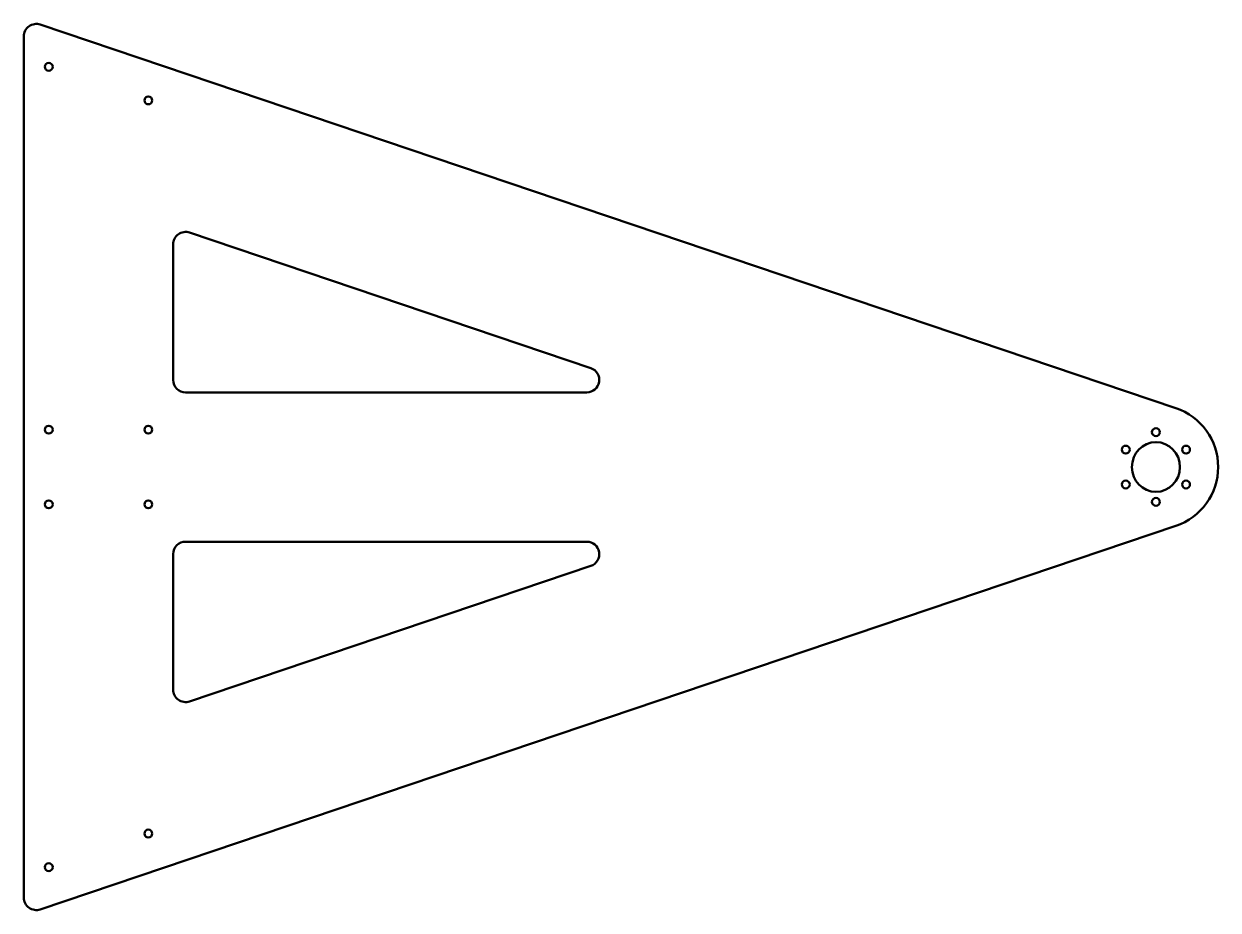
# Model space of a CAD drawing. Header units: inches. Extents: x 0 to 24, y 0.2 to 18.
import ezdxf

# ---------------------------------------------------------------- set-up
doc = ezdxf.new("R2010")
doc.units = ezdxf.units.IN
doc.header["$MEASUREMENT"] = 0
doc.layers.add('Visible (ANSI)', color=7, linetype='Continuous', lineweight=50)

msp = doc.modelspace()

# ---------------------------------------------------------------- linework, layer by layer
at = {"layer": 'Visible (ANSI)'}
for p, q in [((23.154, 10.281), (0.334, 17.985)), ((0.004, 17.748), (0.004, 0.445)), ((3.334, 13.806), (11.398, 11.083)), ((3.004, 10.846), (3.004, 13.569)), ((11.318, 10.596), (3.254, 10.596)), ((0.334, 0.208), (23.154, 7.912)), ((3.254, 7.596), (11.318, 7.596)), ((3.004, 4.624), (3.004, 7.346)), ((11.398, 7.11), (3.334, 4.387))]:
    msp.add_line(p, q, dxfattribs=at)
for centre in [(0.504, 17.136), (2.504, 16.461), (0.504, 9.846), (2.504, 9.846), (22.754, 9.796), (22.148, 9.446), (23.36, 9.446), (22.148, 8.746), (23.36, 8.746), (0.504, 8.346), (2.504, 8.346), (22.754, 8.396), (2.504, 1.732), (0.504, 1.057)]:
    msp.add_circle(centre, 0.0787, dxfattribs=at)
for centre, radius, start, end in [((0.254, 17.748), 0.25, 71.3447, 180), ((3.254, 13.569), 0.25, 71.3447, 180), ((11.318, 10.846), 0.25, 270, 71.3447), ((3.254, 10.846), 0.25, 180, 270), ((22.754, 9.096), 1.25, 288.6553, 71.3447), ((3.254, 7.346), 0.25, 90, 180), ((11.318, 7.346), 0.25, 288.6553, 90), ((3.254, 4.624), 0.25, 180, 288.6553), ((0.254, 0.445), 0.25, 180, 288.6553)]:
    msp.add_arc(centre, radius, start, end, dxfattribs=at)
msp.add_ellipse((22.754, 9.096), major_axis=(0, -0.5), ratio=0.965926, dxfattribs=at)

doc.saveas('drawing.dxf')
